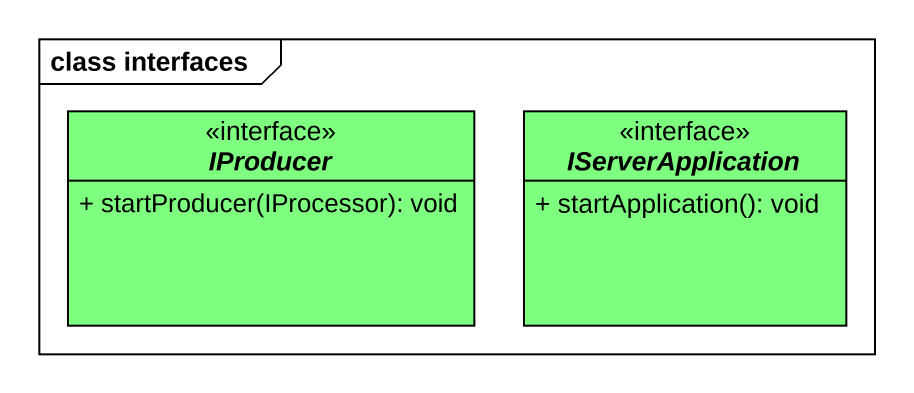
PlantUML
@startuml
mainframe class interfaces
hide circle
hide empty members
skinparam classAttributeIconSize 0
interface IProducer <<interface>> #7FFF7F {
  + startProducer(IProcessor): void
}
interface IServerApplication <<interface>> #7FFF7F {
  + startApplication(): void
}
@enduml
